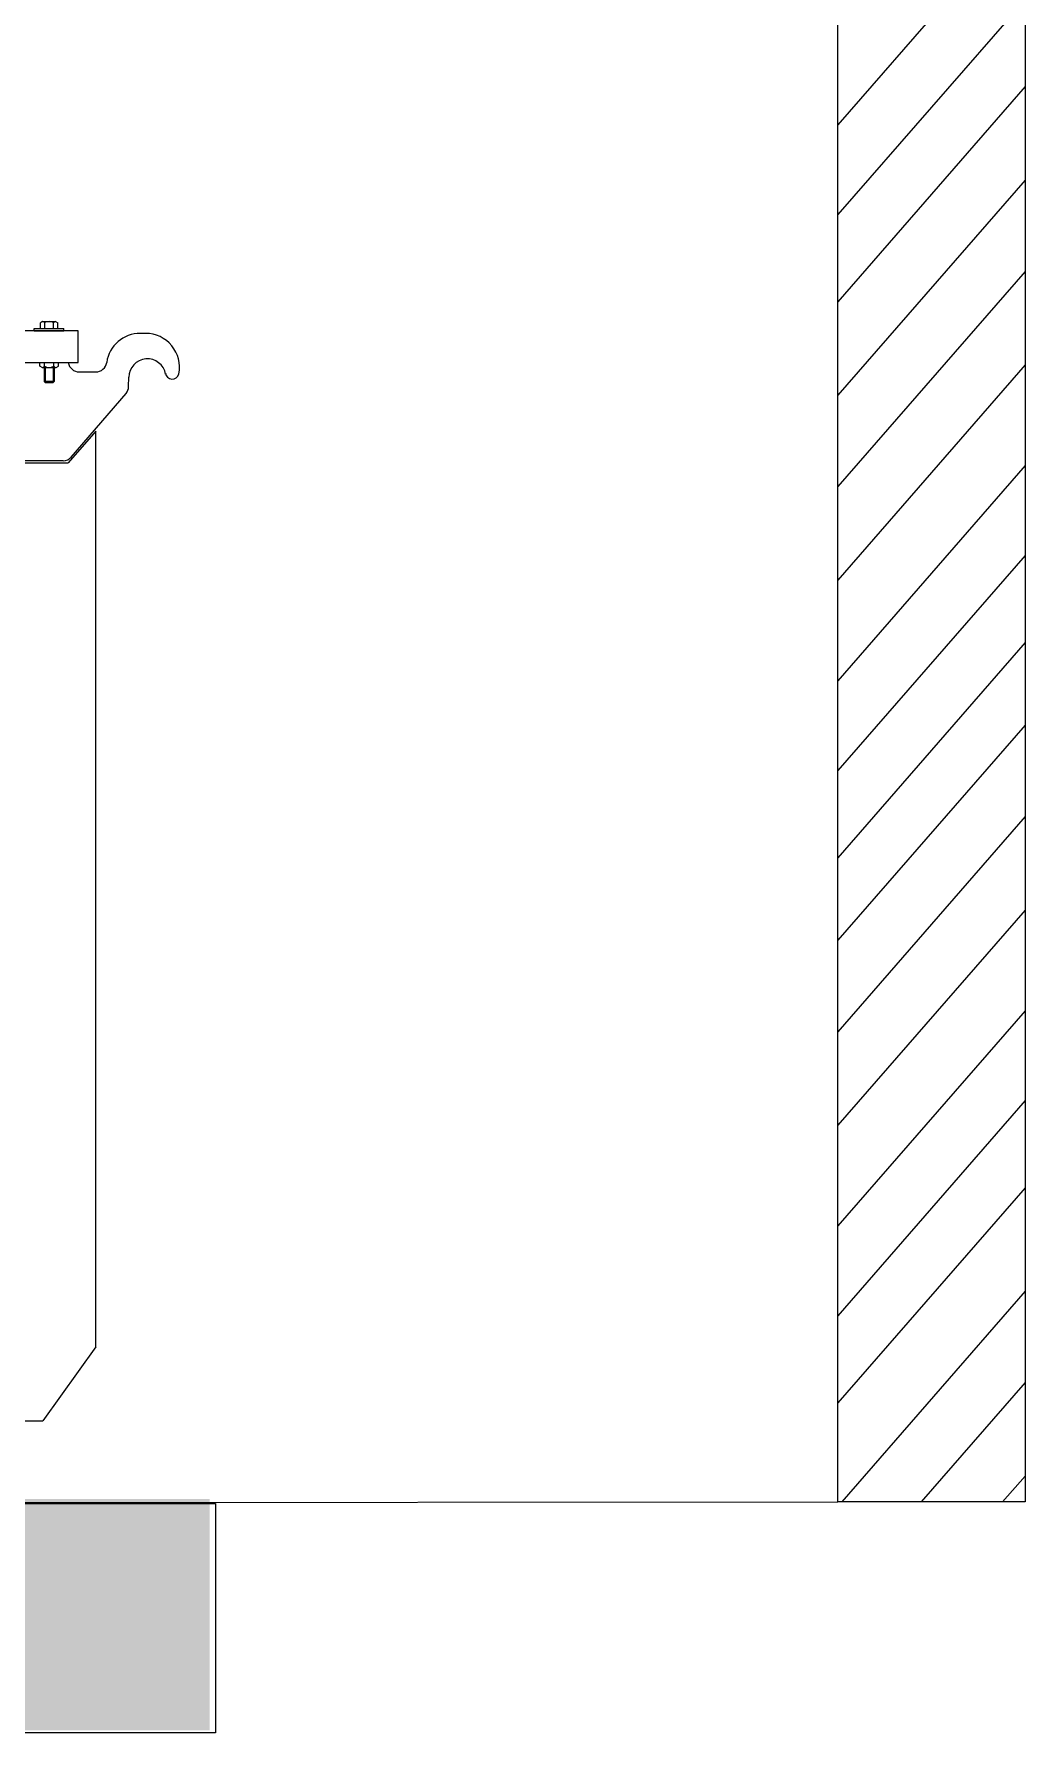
# Model space of a CAD drawing. Header units: millimetres. Extents: x 20 to 897, y 6 to 547.
# Drawn here: x 328.05 to 339.58, y 27.38 to 47.12 of the extents above; entities that cross this region are included whole.
import ezdxf

# ---------------------------------------------------------------- set-up
doc = ezdxf.new("R2010")
doc.units = ezdxf.units.MM
doc.layers.get('0').update_dxf_attribs({"color": 162})
doc.layers.add('8. TEXTURAS', color=8, linetype='Continuous')
doc.layers.add('MUROS', color=250, linetype='Continuous', lineweight=0)

# ---------------------------------------------------------------- blocks, each defined once
blk = doc.blocks.new('A$C52CC6504')
at = {"color": 150, "linetype": 'Continuous'}
for p, q in [((1.2567, 1.1088), (1.2547, 1.1076)), ((1.2547, 1.102), (1.2547, 1.1076)), ((1.2567, 1.1088), (1.2691, 1.1088)), ((1.2588, 1.102), (1.2588, 1.1076)), ((1.2671, 1.102), (1.2671, 1.1076)), ((1.2691, 1.1088), (1.2712, 1.1076)), ((1.2712, 1.102), (1.2712, 1.1076)), ((1.2489, 1.102), (1.2769, 1.102)), ((1.2489, 1.1), (1.2489, 1.102)), ((1.2489, 1.1), (1.2769, 1.1)), ((1.2547, 1.102), (1.2712, 1.102)), ((1.2769, 1.1), (1.2769, 1.102)), ((1.2542, 1.0667), (1.2542, 1.07)), ((1.2564, 1.0654), (1.2542, 1.0667)), ((1.2564, 1.0654), (1.2695, 1.0654)), ((1.2582, 1.0654), (1.2582, 1.0522)), ((1.2586, 1.0667), (1.2586, 1.07)), ((1.2592, 1.0654), (1.2592, 1.0512)), ((1.2667, 1.0654), (1.2667, 1.0512)), ((1.2673, 1.0667), (1.2673, 1.07)), ((1.2677, 1.0654), (1.2677, 1.0522)), ((1.2695, 1.0654), (1.2717, 1.0667)), ((1.2717, 1.0667), (1.2717, 1.07)), ((1.2677, 1.0522), (1.2582, 1.0522)), ((1.2592, 1.0512), (1.2582, 1.0522)), ((1.2592, 1.0512), (1.2667, 1.0512)), ((1.2667, 1.0512), (1.2677, 1.0522))]:
    blk.add_line(p, q, dxfattribs=at)
at = {"color": 150}
for p, q in [((1.3539, 1.0975), (1.3489, 1.0975)), ((1.2914, 1.0612), (1.3069, 1.0612)), ((1.2839, 0.981), (1.3355, 1.041)), ((1.3379, 1.0475), (1.3381, 1.0562)), ((1.3071, 1.0055), (1.2809, 0.9755)), ((1.3071, 0.1425), (1.3071, 1.0055)), ((1.2763, 0.9775), (1.2389, 0.9775)), ((1.2309, 0.9755), (1.2809, 0.9755)), ((1.3071, 0.1425), (1.2571, 0.0725)), ((1.2309, 0.0725), (1.2571, 0.0725))]:
    blk.add_line(p, q, dxfattribs=at)
blk.add_lwpolyline([(0.0954, 1.07), (1.2904, 1.07), (1.2904, 1.1), (0.0954, 1.1)], close=True, dxfattribs=at)
at = {"color": 150, "linetype": 'Continuous'}
for centre, radius, start, end in [((1.2567, 1.1063), 0.00248, 31.2776, 88.7224), ((1.2629, 1.1011), 0.00774, 57.7958, 122.2042), ((1.2692, 1.1063), 0.00248, 91.2776, 148.7224), ((1.2562, 1.0682), 0.00279, 273.0319, 326.9681), ((1.2629, 1.0736), 0.00823, 237.7958, 302.2042), ((1.2697, 1.0682), 0.00279, 213.0319, 266.9681)]:
    blk.add_arc(centre, radius, start, end, dxfattribs=at)
at = {"color": 150}
for centre, radius, start, end in [((1.3489, 1.0655), 0.032, 90, 171.5419), ((1.3539, 1.0655), 0.032, 349.1037, 90), ((1.3556, 1.056), 0.0175, 10.3876, 179.1384), ((1.2914, 1.0717), 0.0105, 189.4899, 270), ((1.3069, 1.0717), 0.0105, 270, 351.5419), ((1.379, 1.061), 0.00652, 187.7396, 346.0801), ((1.3279, 1.0475), 0.01, 319.31, 0), ((1.2763, 0.9875), 0.01, 270, 319.31)]:
    blk.add_arc(centre, radius, start, end, dxfattribs=at)

msp = doc.modelspace()

# ---------------------------------------------------------------- hatches: boundary and pattern name
at = {"layer": '8. TEXTURAS', "lineweight": 0, "transparency": 33554687}
h = msp.add_hatch(dxfattribs=at)
h.set_pattern_fill('AR-CONC', color=256, scale=0.089641)
h.set_pattern_definition([(50, (-4067.3033, -1882.4265), (0.64295779, -0.05625152), [0.0672306, -0.73953663]), (355, (-4067.3033, -1882.4265), (-0.12437781, 0.67427107), [0.05378448, -0.5916293]), (100.451444, (-4067.2497, -1882.4312), (0.51857998, 0.618019545), [0.05713722, -0.62850942]), (46.1842, (-4067.3033, -1882.2472), (0.9566837, -0.14837281), [0.1008459, -1.10930494]), (96.635635, (-4067.2236, -1882.2596), (0.83783848, 0.87320774), [0.08570588, -0.94276466]), (351.184164, (-4067.3033, -1882.2472), (0.83783847, 0.87320774), [0.08067672, -0.88744395]), (21, (-4067.21364, -1882.29206), (0.535072276, -0.36091081), [0.0672306, -0.73953663]), (326, (-4067.21364, -1882.29206), (0.21810982, 0.650030325), [0.05378448, -0.5916293]), (71.451445, (-4067.16905, -1882.32213), (0.75318209, 0.289119516), [0.05713722, -0.62850942]), (37.5, (-4067.30328, -1882.42652), (0.010900192, 0.298408724), [0, -0.584458037, 0, -0.60059338, 0, -0.59387032]), (7.5, (-4067.30328, -1882.42652), (0.235817646, 0.353553826), [0, -0.342427868, 0, -0.571011916, 0, -0.226343028]), (327.5, (-4067.50318, -1882.42652), (0.478522719, -0.020218368), [0, -0.224102008, 0, -0.699198265, 0, -0.927782313]), (317.5, (-4067.59282, -1882.4265), (0.522772766, 0.08973491), [0, -0.29133261, 0, -0.46433936, 0, -0.658859903])])
h.paths.add_polyline_path([(330.099, 30.099), (312.171, 30.099), (312.171, 27.409), (330.099, 27.409)])

# ---------------------------------------------------------------- linework, layer by layer
at = {"layer": 'MUROS', "linetype": 'ByBlock', "lineweight": -2, "ltscale": 2}
for p, q in [((339.576, 69.734), (339.576, 30.064)), ((337.401, 30.064), (337.401, 65.035)), ((225.195, 29.991), (337.401, 30.064)), ((312.274, 30.046), (330.165, 30.046)), ((330.165, 30.046), (330.165, 27.379)), ((339.576, 30.064), (337.401, 30.064)), ((330.165, 27.379), (312.216, 27.379))]:
    msp.add_line(p, q, dxfattribs=at)
at = {"layer": 'MUROS'}
for p, q in [((339.576, 48.569), (337.4, 46.069)), ((339.576, 47.526), (337.4, 45.025)), ((339.576, 46.513), (337.4, 44.012)), ((339.576, 45.427), (337.4, 42.926)), ((339.576, 44.365), (337.4, 41.864)), ((339.576, 43.279), (337.4, 40.778)), ((339.576, 42.108), (337.4, 39.607)), ((339.576, 41.065), (337.4, 38.564)), ((339.576, 40.051), (337.4, 37.551)), ((339.576, 39.091), (337.4, 36.591)), ((339.576, 38.029), (337.4, 35.529)), ((339.576, 36.943), (337.4, 34.442)), ((339.576, 35.772), (337.4, 33.272)), ((339.576, 34.729), (337.4, 32.228)), ((339.576, 33.716), (337.4, 31.215)), ((339.576, 32.513), (337.445, 30.064)), ((339.576, 31.451), (338.369, 30.064)), ((339.576, 30.364), (339.314, 30.064))]:
    msp.add_line(p, q, dxfattribs=at)

# ---------------------------------------------------------------- block references
at = {"xscale": 12.33102796542226, "yscale": 12.33102796542226, "zscale": 12.33102796542226}
msp.add_blockref('A$C52CC6504', (312.657, 30.111), dxfattribs=at)

doc.saveas('drawing.dxf')
